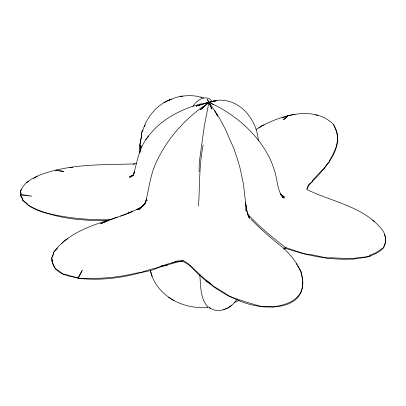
<?xml version="1.0" encoding="UTF-8"?>
<svg xmlns="http://www.w3.org/2000/svg" width="406" height="406" viewBox="0 0 406 406"><rect width="100%" height="100%" fill="white"/><g stroke="black" fill="none" stroke-linecap="round" stroke-linejoin="round"><path stroke-width="0.61" d="M52.105 259.332C51.811 272.279 67.477 277.1 78.18 277.364L82.261 270.335L78.312 278.349L65.168 274.217L63.082 274.126L57.49 269.797L55.373 268.843L52.059 261.378L51.613 258.272L53.77 252.74L53.45 252.547C69.233 230.867 96.836 223.914 121.064 215.982M52.059 261.378L52.1 259.292M199.036 171.708L199.331 162.06L204.335 125.972L208.735 103.19M139.958 152.184L140.187 145.718L139.771 145.531L141.547 135.218L141.587 132.696L145.916 122.399L149.778 115.801L155.204 109.402L159.167 106.012L163.882 102.616L168.744 100.206L175.93 97.47L181.761 96.126L189.638 95.547L195.631 96.029L203.619 97.795M139.811 153.082L140.187 145.718L141.785 146.739M198.509 206.146C199.853 185.725 199.016 165.064 203.183 144.917M141.516 136.548L139.771 145.531L140.06 149.276M245.645 210.775L246.173 207.496L243.438 184.06L240.139 168.47L237.378 158.878L233.658 148.038L225.178 128.859L219.991 119.156L213.947 109.371M203.036 106.448C183.867 120.45 167.455 138.766 157.213 160.289C150.499 173.342 149.073 188.054 145.673 202.102L146.302 200.128M261.56 126.667L261.885 125.84C282.647 115.142 314.427 105.154 333.595 124.586C346.201 145.495 326.566 166.78 312.696 181.091L308.712 185.537L306.992 188.688L306.926 189.526C332.286 202.112 364.608 206.522 382.701 230.527C386.649 235.998 386.405 243.245 382.66 248.746C378.889 252.451 373.997 254.445 369.323 256.562L355.854 258.815C331.941 260.728 307.981 255.902 285.393 248.294L283.804 249.213M306.992 188.688L308.626 184.537L312.031 181.908L312.701 180.218L322.364 169.845L323.968 168.718L326.49 164.628L329.149 162.182L330.159 159.35L332.763 154.859L335.818 147.85L337.158 142.354L337.888 141.425L337.564 138.111M144.521 126.662L145.216 124.997M146.454 199.63L144.8 203.548L145.581 202.229M384.421 234.521C386.598 239.139 385.807 244.777 382.66 248.746L381.615 248.766L375.651 252.953L369.927 255.191L369.323 256.562L355.854 257.947L353.956 258.84L331.286 257.769L327.19 258.003L312.95 254.988L304.368 253.826L285.393 247.427L269.96 235.206L259.596 226.167L247.817 214.378M51.613 258.272L53.379 254.45M201.721 103.657C188.054 107.133 174.91 112.888 163.522 121.257C156.609 126.302 150.773 132.635 145.855 139.613C138.893 149.819 136.888 162.05 133.868 173.753L134.741 171.043L132.965 174.895L131.498 176.615L133.391 174.981L129.697 177.488L132.356 175.696M143.13 129.996L141.587 132.696L141.613 135.939M21.665 189.318L20.665 190.856L20.995 194.484L20.3 195.129L22.832 199.742L22.665 200.244C28.496 206.324 36.286 210.582 44.406 212.531C65.63 217.971 87.544 220.082 109.447 219.763M145.531 202.264L143.069 206.05L145.287 203.127L139.288 209.415L144.84 204.01L141.242 207.243L142.75 206.075L137.512 209.811L142.293 206.446L136.259 209.77L140.512 207.872M236.901 299.278C231.816 308.108 217.961 314.645 209.252 307.418L210.201 308.535M145.855 139.613L148.642 135.893M192.911 106.326C196.392 100.302 205.908 94.162 211.699 100.658M57.637 247.99L53.45 252.547L53.628 253.902M61.748 243.585L64.615 240.53L67.812 238.723M295.015 114.335L287.92 115.644L283.525 119.78L287.057 116.75M143.333 205.411L144.84 204.01M213.373 104.611L208.943 102.261L200.681 109.453L208.943 102.261L216.246 100.713L206.522 102.865L196.25 106.057L208.943 102.261L216.246 100.713M200.681 109.453L208.943 102.261L207.43 99.46L211.952 109.178L208.943 102.261L207.958 102.52M302.653 280.795C304.459 311.443 263.956 309.92 244.072 302.607C232.953 298.547 222.331 293.112 212.785 286.088C209.425 281.754 204.223 279.023 200.402 275.05C194.814 270.117 189.983 264.108 183.253 260.662L176.96 261.225L160.756 266.199C153.534 270.736 144.313 272.015 135.883 273.162C117.075 277.851 97.633 279.018 78.312 278.349L78.18 277.364L78.18 278.232M58.921 170.855L63.681 171.352L54.983 170.236L43.904 173.484L38.139 175.737L31.303 179.213L25.745 183.177L22.401 187.384L20.665 190.856L20.914 194.489M206.131 104.433L208.943 102.261L213.586 109.173M258.906 128.027L261.885 125.84L264.169 124.962M33.642 178.427L35.515 177.102L37.245 176.519M231.988 305.048L227.832 308.002L223.193 309.778M168.779 100.49L170.337 99.516L171.383 99.475M256.135 129.423L261.885 125.84M250.761 218.966C260.967 229.618 272.208 239.251 283.804 248.345L285.393 247.427L285.393 248.294M26.486 182.568L28.628 181.467M163.882 102.616L170.337 99.516M78.312 278.349C99.328 280.673 120.724 278.257 141.024 272.548C152.707 267.848 165.678 267.026 176.96 261.225C187.684 259.647 193.728 270.964 201.092 276.496C209.151 284.86 219.869 289.341 229.096 296.106C239.753 300.176 250.598 303.663 261.662 306.484C265.011 307.865 269.087 304.967 272.375 307.073C283.89 305.205 298.273 301.754 302.023 289.026C306.073 273.076 294.457 258.82 283.804 248.345M138.613 208.674L127.682 213.424L132.985 211.191L120.557 216.022M108.255 220.468L100.5 223.807L117.324 217.058M239.175 300.476L234.084 302.46M133.594 175.062L129.504 176.691L132.955 175.422M180.051 96.765L181.761 96.126L182.715 96.455M282.038 117.953L288.382 115.619L287.92 115.644M121.597 215.825L126.636 214.063M206.674 103.002L208.943 102.261L196.25 106.057M183.253 260.662L172.829 263.215M132.985 164.252L136.492 163.486M55.373 170.281C81.332 163.846 108.306 164.897 134.802 163.857M160.756 266.199L167.46 264.956M55.363 170.332L57.175 170.089M212.637 101.079C237.251 95.329 256.891 117.973 258.348 140.943M208.334 307.088C183.898 310.306 156.305 296.01 150.423 270.888M69.776 167.424L72.882 167.252M207.141 307.073L208.339 307.058M108.133 220.62C80.738 220.798 52.354 218.601 27.963 205.03L27.08 203.381L22.665 200.244L22.797 198.838L20.3 195.129L31.998 196.154L20.995 194.484M315.721 114.989L316.964 115.071L317.842 115.608M55.353 170.474L57.733 170.728M200.787 97.059L201.883 97.541M210.978 103.2C232.775 113.477 252.37 129.377 265.148 149.966C269.488 156.782 272.675 164.273 274.913 172.022C277.643 180.736 277.186 190.835 283.393 198.113L280.516 193.972L283.987 197.529L281.368 195.012M372.627 220.458L374.667 221.64M168.586 297.354L174.154 300.673M139.771 145.531L141.856 146.83M206.07 280.774L211.922 284.733M280.267 194.027L284.657 197.204L280.962 194.51M207.324 306.347C200.046 297.694 200.797 285.403 199.762 274.791M296.091 263.687L296.776 264.732M297.461 265.773L300.887 270.99L301.719 275.71M214.246 110.234L217.763 116.101M216.875 114.477L217.728 116.141M247.513 213.5L249.72 218.392L247.345 212.83L248.756 217.327L245.833 207.603M146.48 198.894L147.19 200.605M333.595 124.586L336.818 132.493L337.508 137.558M150.225 270.218L152.169 276.395M301.841 276.258L302.577 279.567M247.33 212.754L245.457 202.751L246.173 207.496M369.927 255.191L369.927 256.059"/></g></svg>
